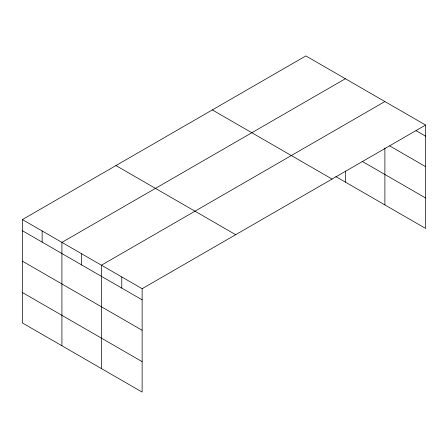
<?xml version="1.0" encoding="UTF-8"?>
<svg xmlns="http://www.w3.org/2000/svg" width="448" height="448" viewBox="0 0 448 448"><rect width="100%" height="100%" fill="white"/><g stroke="black" fill="none" stroke-linecap="round" stroke-linejoin="round"><path stroke-width="0.67" d="M335.798 176.579L425.6 228.43L425.6 125.048L305.861 55.916L22.4 219.57L22.4 322.952L142.139 392.084L142.139 288.702L22.4 219.57M345.374 78.73L61.914 242.385L61.914 345.766M384.888 101.545L101.427 265.199L101.427 368.581M142.139 288.702L425.6 125.048M416.018 130.665L425.6 136.192M389.676 145.891L425.6 166.634M362.141 161.353L425.6 197.988M212.318 109.922L332.058 179.054M115.942 165.564L235.682 234.696M22.4 230.72L142.139 299.852M22.4 261.156L142.139 330.288M22.4 292.516L142.139 361.648M384.888 148.002L384.888 204.921M345.374 171.041L345.374 182.112M121.783 276.948L121.783 288.098M81.67 253.792L81.67 264.936M42.157 230.978L42.157 242.127"/></g></svg>
